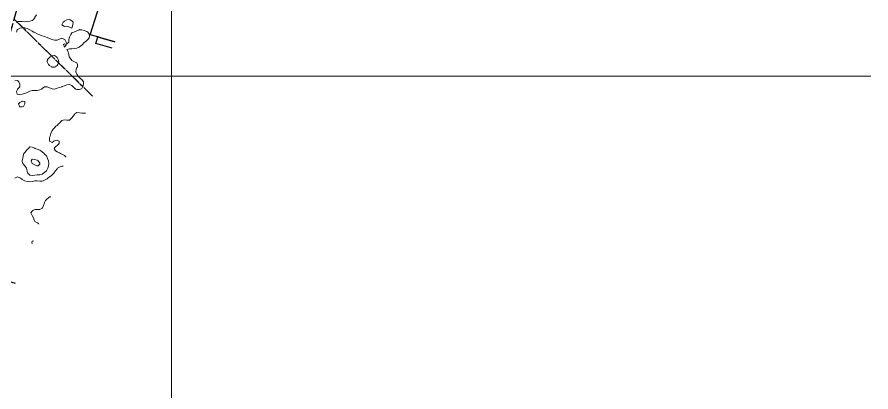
# Model space of a CAD drawing. Header units: centimetres. Extents: x 0 to 642158, y -847 to 649707.
# Drawn here: x 617835.7 to 618007.9, y 620923.6 to 620999.3 of the extents above; entities that cross this region are included whole.
import ezdxf

# ---------------------------------------------------------------- set-up
doc = ezdxf.new("R2010")
doc.units = ezdxf.units.CM
doc.header["$MEASUREMENT"] = 0
doc.linetypes.add('CENTERX2', pattern=[4, 2.5, -0.5, 0.5, -0.5])
doc.layers.add('MEV_grille', color=254, linetype='Continuous', lineweight=9)
doc.layers.add('WAL_topographie 0.5', color=253, linetype='Continuous', lineweight=20)
doc.layers.add('SPW_batiments', color=7, linetype='Continuous')
doc.layers.add('SPW_parcellaire cadastral', color=7, linetype='CENTERX2', lineweight=25, true_color=0xff0542)

# ---------------------------------------------------------------- blocks, each defined once
blk = doc.blocks.new('*U114')
at = {"layer": 'MEV_grille', "transparency": 33554687}
blk.add_lwpolyline([(-1338.46, 0), (1338.46, 0)], dxfattribs=at)
blk = doc.blocks.new('*U115')
at = {"layer": 'MEV_grille', "color": 0, "linetype": 'ByBlock', "lineweight": -2, "transparency": 16777216}
blk.add_blockref('*U114', (0, -1400), dxfattribs=at)
blk = doc.blocks.new('*U112')
at = {"layer": 'MEV_grille', "transparency": 33554687}
blk.add_lwpolyline([(0, 1825.48), (0, -1825.48)], dxfattribs=at)
blk = doc.blocks.new('*U113')
at = {"layer": 'MEV_grille', "color": 0, "linetype": 'ByBlock', "lineweight": -2, "transparency": 16777216}
blk.add_blockref('*U112', (2500, 0), dxfattribs=at)

msp = doc.modelspace()

# ---------------------------------------------------------------- linework, layer by layer
at = {"layer": 'SPW_batiments'}
for points in [[(617855.44, 620994.32), (617852.59, 620995.13), (617851.95, 620995.31), (617850.42, 620995.74), (617852.37, 621001.84), (617846.14, 621003.6), (617847.83, 621009.54), (617860.24, 621006.01)], [(617854.9, 620993.01), (617851.56, 620993.96), (617851.95, 620995.31), (617852.59, 620995.13)], [(617852.59, 620995.13), (617855.44, 620994.32)]]:
    msp.add_lwpolyline(points, dxfattribs=at)
at = {"layer": 'SPW_parcellaire cadastral'}
for points in [[(617850.92, 620983.33), (617835.11, 620998.85), (617837.56, 621007.6), (617839.48, 621014.45), (617861.2, 621008.34)], [(617835.37, 620945.51), (617831.07, 620946.75), (617824.49, 620948.56), (617820.85, 620949.56), (617835.11, 620998.85), (617850.92, 620983.33)]]:
    msp.add_lwpolyline(points, dxfattribs=at)
at = {"layer": 'WAL_topographie 0.5'}
for points in [[(617835.5, 620998.25), (617835.75, 620998.38), (617836.25, 620998.41), (617836.75, 620998.39), (617837.25, 620998.37), (617837.75, 620998.39), (617838.25, 620998.45), (617838.75, 620998.59), (617838.96, 620998.75), (617839.25, 620999.16), (617839.3, 620999.25), (617839.59, 620999.75)], [(617846.81, 620997.25), (617846.75, 620997.08), (617846.25, 620997.25), (617846.25, 620997.25), (617845.75, 620997.44), (617845.25, 620997.42), (617844.75, 620997.75), (617844.75, 620997.75), (617844.75, 620997.75), (617844.96, 620998.25), (617845.25, 620998.49), (617845.75, 620998.75), (617845.75, 620998.75), (617846.25, 620998.78), (617846.38, 620998.75), (617846.75, 620998.57), (617847.01, 620998.25), (617846.95, 620997.75), (617846.81, 620997.25)], [(617835.6, 620996.25), (617835.74, 620996.75), (617835.75, 620996.79), (617836.25, 620997.08), (617836.75, 620997.15), (617837.25, 620997.11), (617837.75, 620996.98), (617838.25, 620996.75), (617838.26, 620996.75), (617838.75, 620996.44), (617839.1, 620996.25), (617839.25, 620996.17), (617839.75, 620995.91), (617840.1, 620995.75), (617840.25, 620995.68), (617840.75, 620995.51), (617841.25, 620995.35), (617841.58, 620995.25), (617841.75, 620995.2), (617842.25, 620994.99), (617842.75, 620994.76), (617842.78, 620994.75), (617843.25, 620994.63), (617843.75, 620994.66), (617844.06, 620994.75), (617844.25, 620994.85), (617844.75, 620995.01), (617845.25, 620994.79), (617845.33, 620994.75), (617845.61, 620994.25), (617845.75, 620993.88), (617846.12, 620994.25), (617846.12, 620994.75), (617846.25, 620995.25), (617846.25, 620995.25), (617846.51, 620995.75), (617846.75, 620996.12), (617847.11, 620996.25), (617847.25, 620996.3), (617847.75, 620996.55), (617848.22, 620996.75), (617848.25, 620996.76), (617848.35, 620996.75), (617848.75, 620996.72), (617849.25, 620996.56), (617849.75, 620996.37), (617849.95, 620996.25), (617850.25, 620995.82), (617850.29, 620995.75), (617850.32, 620995.25), (617850.25, 620995.13), (617849.99, 620994.75), (617849.75, 620994.6), (617849.35, 620994.25), (617849.25, 620994.17), (617848.86, 620993.75), (617848.75, 620993.62), (617848.25, 620993.26), (617848.21, 620993.25), (617847.75, 620993.05), (617847.25, 620992.96), (617846.75, 620992.86), (617846.25, 620992.9), (617845.75, 620992.75), (617845.98, 620992.25), (617846.1, 620991.75), (617846.21, 620991.25), (617846.25, 620991.18), (617846.63, 620990.75), (617846.75, 620990.56), (617847.25, 620990.25), (617847.25, 620990.25), (617847.75, 620990.03), (617847.9, 620989.75), (617847.88, 620989.25), (617847.75, 620989.08), (617847.58, 620988.75), (617847.55, 620988.25), (617847.75, 620987.8), (617847.77, 620987.75), (617848.09, 620987.25), (617848.25, 620987.12), (617848.64, 620986.75), (617848.75, 620986.66), (617849.06, 620986.25), (617849.1, 620985.75), (617848.96, 620985.25), (617848.75, 620984.88), (617848.49, 620984.75), (617848.25, 620984.65), (617847.75, 620984.69), (617847.57, 620984.75), (617847.25, 620984.97), (617846.96, 620985.25), (617846.75, 620985.51), (617846.25, 620985.68), (617845.75, 620985.6), (617845.25, 620985.41), (617844.81, 620985.25), (617844.75, 620985.23), (617844.25, 620985.1), (617843.75, 620984.96), (617843.25, 620984.75), (617843.25, 620984.75), (617843.25, 620984.75), (617842.75, 620984.78), (617842.25, 620985), (617841.75, 620985.21), (617841.25, 620985.21), (617840.75, 620984.87), (617840.6, 620984.75), (617840.25, 620984.6), (617839.75, 620984.49), (617839.25, 620984.5), (617838.75, 620984.47), (617838.25, 620984.3), (617838.15, 620984.25), (617837.75, 620984.04), (617837.25, 620983.87), (617836.75, 620983.76), (617836.69, 620983.75)], [(617845.25, 620993.25), (617845.65, 620993.75), (617845.25, 620993.92), (617845.08, 620993.75), (617845.25, 620993.25)], [(617843.37, 620989.25), (617843.25, 620989.17), (617842.75, 620989.2), (617842.67, 620989.25), (617842.25, 620989.55), (617842.01, 620989.75), (617841.75, 620990.25), (617841.83, 620990.75), (617842.25, 620991.15), (617842.38, 620991.25), (617842.75, 620991.48), (617843.25, 620991.51), (617843.63, 620991.25), (617843.75, 620991.14), (617843.98, 620990.75), (617844.09, 620990.25), (617843.94, 620989.75), (617843.75, 620989.53), (617843.37, 620989.25)], [(617836.69, 620983.75), (617836.25, 620983.68), (617835.75, 620983.74), (617835.73, 620983.75), (617835.57, 620984.25), (617835.75, 620984.69), (617835.8, 620984.75), (617836.25, 620985.22), (617836.26, 620985.25), (617836.25, 620985.5), (617836.24, 620985.75), (617836.04, 620986.25), (617835.75, 620986.47), (617835.25, 620986.41)], [(617836.97, 620981.25), (617836.75, 620981.18), (617836.25, 620981.19), (617836.15, 620981.25), (617836.01, 620981.75), (617836.25, 620982.03), (617836.67, 620982.25), (617836.75, 620982.3), (617837.25, 620982.25), (617837.25, 620982.25), (617837.25, 620982.25), (617837.23, 620981.75), (617836.97, 620981.25)], [(617849.5, 620979.86), (617849.25, 620979.86), (617848.75, 620979.86), (617848.25, 620979.98), (617847.75, 620980.02), (617847.31, 620979.75), (617847.25, 620979.65), (617847.03, 620979.25), (617846.75, 620978.95), (617846.55, 620978.75), (617846.25, 620978.5), (617845.75, 620978.48), (617845.25, 620978.56), (617844.75, 620978.42), (617844.56, 620978.25), (617844.25, 620977.9), (617844.08, 620977.75), (617843.75, 620977.42), (617843.54, 620977.25), (617843.25, 620976.94), (617843.05, 620976.75), (617842.75, 620976.36), (617842.7, 620976.25), (617842.52, 620975.75), (617842.35, 620975.25), (617842.25, 620974.96), (617842.2, 620974.75), (617842.25, 620974.25), (617842.25, 620974.25), (617842.75, 620973.99), (617843.09, 620974.25), (617843.25, 620974.32), (617843.75, 620974.46), (617844.21, 620974.25), (617844.17, 620973.75), (617843.75, 620973.36), (617843.55, 620973.25), (617843.25, 620972.88), (617843.19, 620972.75), (617843.25, 620972.61), (617843.42, 620972.25), (617843.75, 620972.08), (617844.25, 620971.86), (617844.43, 620971.75), (617844.75, 620971.62), (617845.25, 620971.36), (617845.34, 620971.25), (617845.5, 620971.06), (617845.53, 620971)], [(617841.05, 620967.75), (617840.75, 620967.58), (617840.25, 620967.45), (617839.75, 620967.4), (617839.25, 620967.36), (617838.75, 620967.28), (617838.25, 620967.34), (617837.86, 620967.75), (617837.75, 620968.13), (617837.72, 620968.25), (617837.59, 620968.75), (617837.27, 620969.25), (617837.25, 620969.28), (617836.82, 620969.75), (617836.75, 620970.14), (617836.74, 620970.25), (617836.75, 620970.32), (617836.83, 620970.75), (617836.9, 620971.25), (617837.08, 620971.75), (617837.25, 620971.97), (617837.52, 620972.25), (617837.75, 620972.56), (617837.98, 620972.75), (617838.25, 620973.09), (617838.75, 620973), (617839.25, 620972.79), (617839.33, 620972.75), (617839.75, 620972.59), (617840.25, 620972.39), (617840.48, 620972.25), (617840.75, 620972.09), (617841.15, 620971.75), (617841.25, 620971.64), (617841.6, 620971.25), (617841.75, 620970.92), (617841.83, 620970.75), (617842, 620970.25), (617842.1, 620969.75), (617842.06, 620969.25), (617841.91, 620968.75), (617841.75, 620968.5), (617841.61, 620968.25), (617841.25, 620967.88), (617841.05, 620967.75)], [(617845, 620969.19), (617844.75, 620969.19), (617844.25, 620969.01), (617843.83, 620968.75), (617843.75, 620968.67), (617843.46, 620968.25), (617843.25, 620967.96), (617843.08, 620967.75), (617842.75, 620967.42), (617842.55, 620967.25), (617842.25, 620967.01), (617841.89, 620966.75), (617841.75, 620966.65), (617841.25, 620966.38), (617840.93, 620966.25), (617840.75, 620966.18), (617840.25, 620966.14), (617839.75, 620966.22), (617839.25, 620966.22), (617838.75, 620966.07), (617838.25, 620966.01), (617837.75, 620966.06), (617837.25, 620966.21), (617837.16, 620966.25), (617836.75, 620966.5), (617836.35, 620966.75), (617836.25, 620966.85), (617835.75, 620967.02), (617835.25, 620966.75)], [(617839.94, 620969.25), (617839.75, 620969.22), (617839.65, 620969.25), (617839.25, 620969.43), (617838.75, 620969.7), (617838.72, 620969.75), (617838.56, 620970.25), (617838.75, 620970.58), (617839.25, 620970.53), (617839.75, 620970.39), (617839.97, 620970.25), (617840.25, 620969.79), (617840.26, 620969.75), (617840.25, 620969.61), (617839.94, 620969.25)], [(617842.5, 620963.02), (617842.25, 620963.02), (617841.93, 620962.75), (617841.75, 620962.56), (617841.45, 620962.25), (617841.25, 620961.82), (617841.22, 620961.75), (617841.01, 620961.25), (617840.8, 620960.75), (617840.75, 620960.69), (617840.25, 620960.43), (617839.75, 620960.45), (617839.25, 620960.42), (617838.9, 620960.25), (617838.75, 620960.12), (617838.48, 620959.75), (617838.72, 620959.25), (617838.75, 620959.22), (617839, 620958.75), (617839.14, 620958.25), (617839.25, 620957.98), (617839.75, 620957.77), (617839.8, 620957.75), (617840, 620957.63), (617840.08, 620957.5)], [(617839, 620954.02), (617838.75, 620954.02), (617838.7, 620953.75), (617838.71, 620953.5)]]:
    msp.add_lwpolyline(points, dxfattribs=at)

# ---------------------------------------------------------------- block references
at = {"layer": 'MEV_grille', "transparency": 33554687}
for name, p in [('*U113', (615366.81, 620593.64)), ('*U115', (616669.48, 622387.38))]:
    msp.add_blockref(name, p, dxfattribs=at)

doc.saveas('drawing.dxf')
